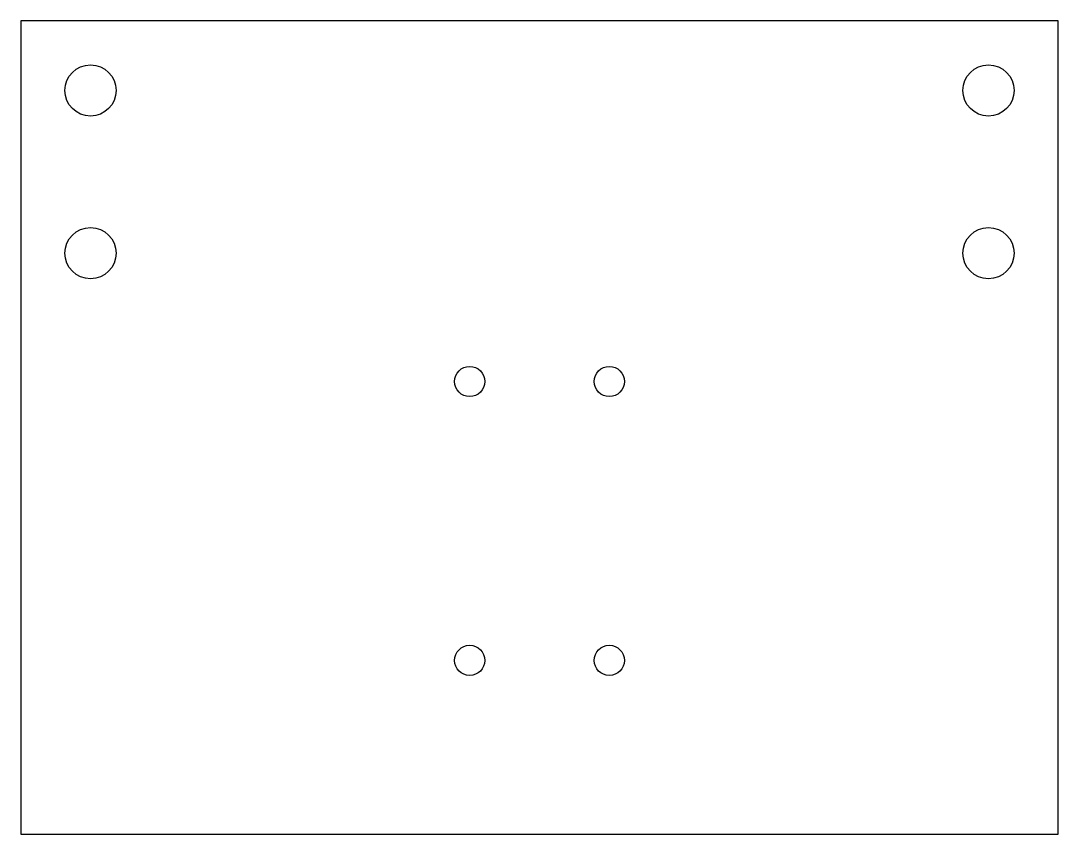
# Model space of a CAD drawing. Header units: millimetres. Extents: x -112 to 112, y -88 to 88.
import ezdxf

# ---------------------------------------------------------------- set-up
doc = ezdxf.new("R2010")
doc.units = ezdxf.units.MM

msp = doc.modelspace()

# ---------------------------------------------------------------- linework, layer by layer
at = {"color": 7, "linetype": 'Continuous', "lineweight": 25}
for p, q in [((111.5, 87.5), (-111.5, 87.5)), ((-111.5, 87.5), (-111.5, -87.5)), ((111.5, -87.5), (111.5, 87.5)), ((-111.5, -87.5), (111.5, -87.5))]:
    msp.add_line(p, q, dxfattribs=at)
for centre, radius in [((-96.5, 72.5), 5.5), ((96.5, 72.5), 5.5), ((-96.5, 37.5), 5.5), ((96.5, 37.5), 5.5), ((-15, 9.9), 3.25), ((15, 9.9), 3.25), ((-15, -50.1), 3.25), ((15, -50.1), 3.25)]:
    msp.add_circle(centre, radius, dxfattribs=at)

doc.saveas('drawing.dxf')
